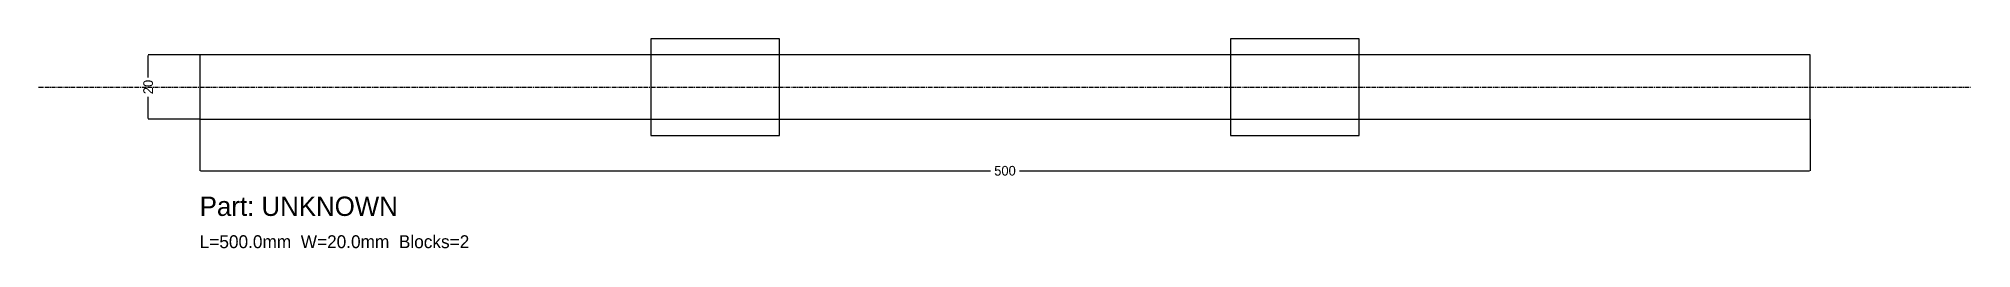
# Model space of a CAD drawing. Header units: metres. Extents: x -50 to 550, y -50 to 15.
import ezdxf

# ---------------------------------------------------------------- set-up
doc = ezdxf.new("R2010")
doc.units = ezdxf.units.M
doc.linetypes.add('CENTER', pattern=[2, 1.25, -0.25, 0.25, -0.25])
for name, color, linetype in [('BLOCKS', 1, 'Continuous'), ('CENTERLINES', 3, 'Continuous'), ('DIMENSIONS', 7, 'Continuous'), ('RAIL', 5, 'Continuous')]:
    doc.layers.add(name, color=color, linetype=linetype)
doc.dimstyles.get("Standard").update_dxf_attribs({"dimtxt": 2.5, "dimasz": 2.5, "dimexe": 1.25, "dimexo": 0.625, "dimtad": 1, "dimcen": 2.5, "dimazin": 3, "dimtfac": 1, "dimtmove": 0, "dimatfit": 3})

# ---------------------------------------------------------------- blocks, each defined once
blk = doc.blocks.new('_CLOSEDFILLED')
at = {"color": 0, "linetype": 'BYBLOCK'}
blk.add_solid([(-1, 0.2), (0, 0), (-1, -0.2)], dxfattribs=at)
blk = doc.blocks.new('*D1')
for p, q in [((0, -10), (0, -26)), ((500, -10), (500, -26)), ((0.25, -26), (245.5, -26)), ((254.5, -26), (499.75, -26))]:
    blk.add_line(p, q)
at = {"layer": 'Defpoints'}
for p in [(0, -10), (500, -10), (0, -26)]:
    blk.add_point(p, dxfattribs=at)
at = {"xscale": 0.25, "yscale": 0.25, "rotation": 180}
blk.add_blockref('_CLOSEDFILLED', (0, -26), dxfattribs=at)
at = {"xscale": 0.25, "yscale": 0.25}
blk.add_blockref('_CLOSEDFILLED', (500, -26), dxfattribs=at)
at = {"insert": (250, -26), "char_height": 3, "attachment_point": 5}
blk.add_mtext('500', dxfattribs=at)
blk = doc.blocks.new('*D2')
for p, q in [((0, 10), (-16, 10)), ((-16, 3), (-16, 9.75)), ((-16, -9.75), (-16, -3)), ((0, -10), (-16, -10))]:
    blk.add_line(p, q)
at = {"layer": 'Defpoints'}
for p in [(0, 10), (-16, -10), (0, -10)]:
    blk.add_point(p, dxfattribs=at)
at = {"xscale": 0.25, "yscale": 0.25}
for p, rotation in [((-16, 10), 90), ((-16, -10), 270)]:
    blk.add_blockref('_CLOSEDFILLED', p, dxfattribs=dict(at, rotation=rotation))
at = {"insert": (-16, 0), "char_height": 3, "attachment_point": 5, "rotation": 90}
blk.add_mtext('20', dxfattribs=at)

msp = doc.modelspace()

# ---------------------------------------------------------------- linework, layer by layer
at = {"layer": 'BLOCKS'}
for points in [[(140, -15), (180, -15), (180, 15), (140, 15), (140, -15)], [(320, -15), (360, -15), (360, 15), (320, 15), (320, -15)]]:
    msp.add_lwpolyline(points, dxfattribs=at)
at = {"layer": 'CENTERLINES', "linetype": 'CENTER'}
msp.add_line((-50, 0), (550, 0), dxfattribs=at)
at = {"layer": 'RAIL'}
msp.add_lwpolyline([(0, -10), (500, -10), (500, 10), (0, 10), (0, -10)], dxfattribs=at)

# ---------------------------------------------------------------- texts
at = {"layer": 'DIMENSIONS'}
for s, height, p in [('Part: UNKNOWN', 6, (0, -40)), ('L=500.0mm  W=20.0mm  Blocks=2', 4, (0, -50))]:
    msp.add_text(s, height=height, dxfattribs=at).set_placement(p)

# ---------------------------------------------------------------- dimensions: what is measured, and where the dimension line sits
dim = msp.add_linear_dim(base=(-16, -10), p1=(0, -10), p2=(0, 10), angle=90, dimstyle='Standard', override={"dimtxt": 3})
dim.commit()
dim.dimension.update_dxf_attribs({"geometry": '*D2', "text_midpoint": (-16, 0)})
dim = msp.add_linear_dim(base=(0, -26), p1=(0, -10), p2=(500, -10), dimstyle='Standard', override={"dimtxt": 3})
dim.commit()
dim.dimension.update_dxf_attribs({"geometry": '*D1', "text_midpoint": (250, -26)})

doc.saveas('drawing.dxf')
